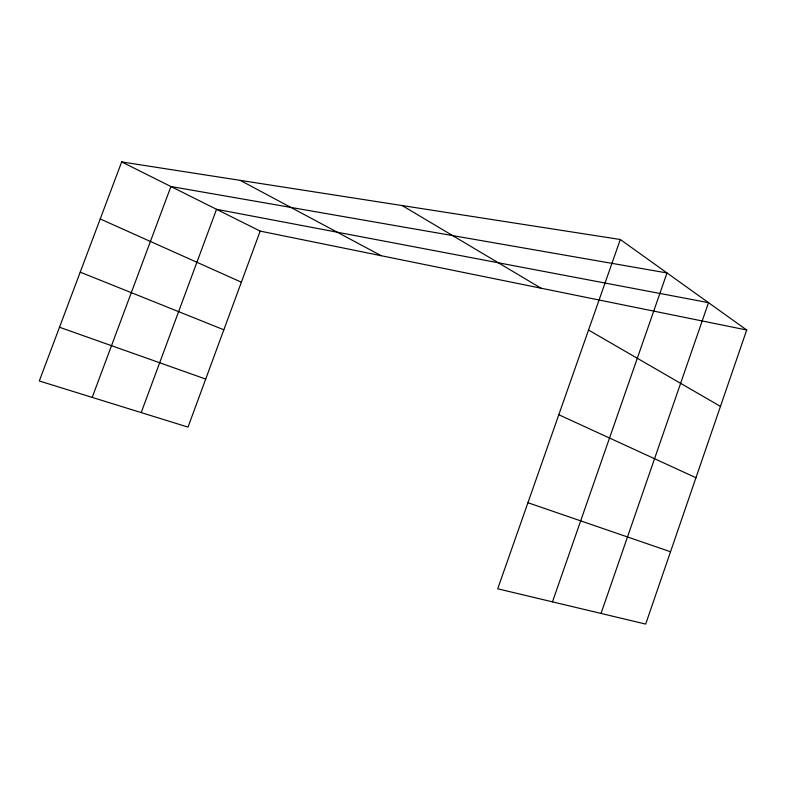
<?xml version="1.0" encoding="UTF-8"?>
<svg xmlns="http://www.w3.org/2000/svg" width="786" height="786" viewBox="0 0 786 786"><rect width="100%" height="100%" fill="white"/><g stroke="black" fill="none" stroke-linecap="round" stroke-linejoin="round"><path stroke-width="1.18" d="M746.7 330.012L645.679 624.084L497.715 588.802L620.311 239.504L121.673 161.916L39.3 380.984L188.011 427.112L260.176 231.113L746.7 330.012L620.311 239.504M601.044 613.444L708.51 302.669L216.543 209.312L141.195 412.591M552.47 601.86L667.009 272.948L170.916 186.518L92.208 397.402M527.927 502.716L670.527 551.762M59.51 327.241L205.696 379.068M80.221 272.153L223.843 329.796M100.225 218.96L241.371 282.194M558.807 414.743L695.954 477.741M121.673 161.916L260.176 231.113M240.231 180.358L381.249 255.725M588.537 330.051L720.457 406.391M402.177 205.559L541.043 288.207"/></g></svg>
